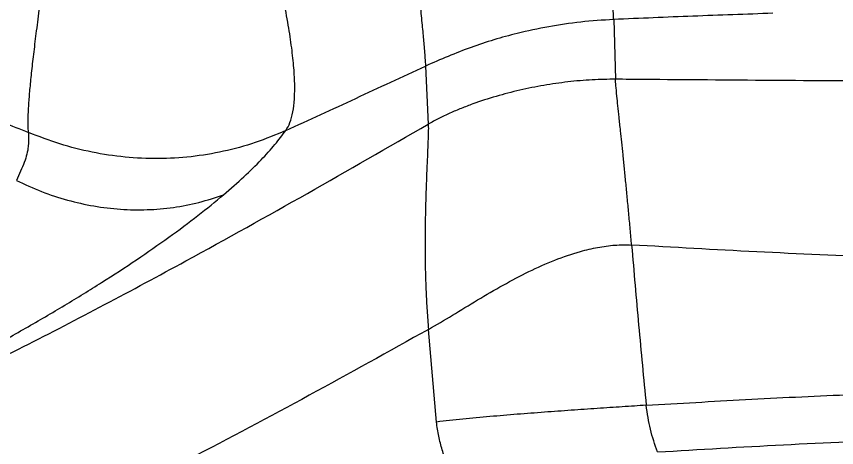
# Model space of a CAD drawing. Extents: x 939 to 1039, y 781 to 934.
# Drawn here: x 968.13 to 976.59, y 829.44 to 833.89 of the extents above; entities that cross this region are included whole.
import ezdxf

# ---------------------------------------------------------------- set-up
doc = ezdxf.new("R2010")
doc.units = 0
doc.header["$MEASUREMENT"] = 0
doc.layers.add('1', color=4, linetype='Continuous')

# ---------------------------------------------------------------- blocks, each defined once
blk = doc.blocks.new('Envoy')
at = {"layer": '1', "color": 3, "linetype": 'Continuous', "lineweight": 25}
for p, q in [((35.6419, 34.6853), (35.6601, 34.0688)), ((33.7006, 34.2051), (33.7294, 33.6055)), ((33.814, 30.533), (33.7316, 31.4888))]:
    blk.add_line(p, q, dxfattribs=at)
for points, knots in [([(35.6419, 34.6853), (35.6413, 34.7004), (35.6401, 34.7299), (35.6349, 34.8046), (35.6266, 34.9116), (35.6135, 35.0641), (35.5946, 35.2718), (35.5717, 35.5128), (35.548, 35.7551), (35.5248, 35.9873), (35.5028, 36.203), (35.4872, 36.3542), (35.4792, 36.4315)], [0, 0, 0, 0, 0.089625, 0.175388, 0.258353, 0.379337, 0.498362, 0.617571, 0.739106, 0.822674, 0.909264, 1, 1, 1, 1]), ([(33.5544, 35.7434), (33.5644, 35.647), (33.584, 35.4574), (33.6105, 35.1943), (33.6342, 34.9556), (33.6548, 34.7425), (33.6723, 34.5562), (33.6847, 34.4175), (33.6929, 34.3187), (33.6982, 34.2487), (33.6998, 34.2198), (33.7006, 34.2051)], [0, 0, 0, 0, 0.128654, 0.25276, 0.374116, 0.494336, 0.615019, 0.737938, 0.822215, 0.909238, 1, 1, 1, 1]), ([(32.2603, 33.5401), (32.2754, 33.5657), (32.3053, 33.6164), (32.3344, 33.7278), (32.3509, 33.8626), (32.3535, 34.023), (32.3426, 34.2087), (32.3183, 34.4206), (32.2815, 34.6583), (32.2481, 34.8331), (32.2311, 34.9223)], [0, 0, 0, 0, 0.122248, 0.242776, 0.363029, 0.484162, 0.607257, 0.733436, 0.863929, 1, 1, 1, 1]), ([(29.6065, 33.5197), (29.6047, 33.5439), (29.6012, 33.5921), (29.6027, 33.6987), (29.6096, 33.827), (29.6221, 33.9789), (29.64, 34.1533), (29.6628, 34.3505), (29.6899, 34.5696), (29.7102, 34.7298), (29.7205, 34.8112)], [0, 0, 0, 0, 0.124235, 0.246222, 0.367445, 0.489062, 0.612099, 0.737564, 0.866508, 1, 1, 1, 1]), ([(35.6419, 34.6853), (35.5283, 34.6781), (35.3036, 34.6637), (34.9712, 34.614), (34.5921, 34.5326), (34.1638, 34.4058), (33.856, 34.2724), (33.7006, 34.2051)], [0, 0, 0, 0, 0.169747, 0.33557, 0.500403, 0.747677, 1, 1, 1, 1]), ([(37.2823, 34.7489), (37.0078, 34.7394), (36.4609, 34.7204), (35.9143, 34.697), (35.6419, 34.6853)], [0, 0, 0, 0, 0.501766, 1, 1, 1, 1]), ([(32.2603, 33.5401), (32.5011, 33.6505), (32.9818, 33.8709), (33.4613, 34.0939), (33.7006, 34.2051)], [0, 0, 0, 0, 0.500958, 1, 1, 1, 1]), ([(27.8031, 34.0683), (27.8606, 34.0582), (28.1065, 34.0149), (28.5326, 33.902), (29.0784, 33.7331), (29.4308, 33.5907), (29.6065, 33.5197)], [0, 0, 0, 0, 0.0928143, 0.3966006, 0.6990858, 1, 1, 1, 1]), ([(35.6603, 34.0689), (35.5806, 34.0679), (35.4219, 34.0659), (35.1714, 34.0435), (34.9218, 34.0081), (34.6745, 33.9587), (34.4296, 33.8952), (34.228, 33.8297), (34.0694, 33.7692), (33.952, 33.7193), (33.8357, 33.6645), (33.7651, 33.6253), (33.7294, 33.6055)], [0, 0, 0, 0, 0.1310282, 0.2612272, 0.3874274, 0.5118988, 0.634055, 0.7549945, 0.8151631, 0.8755603, 0.93719, 1, 1, 1, 1]), ([(35.8265, 32.359), (35.8217, 32.4136), (35.8123, 32.5229), (35.7973, 32.6872), (35.7821, 32.8484), (35.767, 33.0042), (35.7522, 33.1524), (35.738, 33.2915), (35.7247, 33.4204), (35.711, 33.5511), (35.6976, 33.6786), (35.6851, 33.7973), (35.6734, 33.9108), (35.6636, 34.0096), (35.6613, 34.0494), (35.6601, 34.0688)], [0, 0, 0, 0, 0.06466, 0.129297, 0.193978, 0.25866, 0.323255, 0.387671, 0.451804, 0.515558, 0.599785, 0.682976, 0.764935, 0.88496, 1, 1, 1, 1]), ([(35.952, 34.0664), (35.9033, 34.0668), (35.8059, 34.0676), (35.7088, 34.0684), (35.6603, 34.0689)], [0, 0, 0, 0, 0.500019, 1, 1, 1, 1]), ([(49.8996, 33.9932), (49.7038, 33.995), (49.3084, 33.9984), (48.7203, 34.0006), (48.1351, 34.0029), (47.5559, 34.0051), (46.9786, 34.0073), (46.4037, 34.0096), (45.497, 34.0132), (44.2633, 34.0184), (42.7616, 34.0252), (41.3236, 34.0322), (39.9507, 34.0394), (38.5982, 34.0474), (37.2631, 34.0561), (36.3894, 34.063), (35.952, 34.0664)], [0, 0, 0, 0, 0.040017, 0.080842, 0.120724, 0.160659, 0.200574, 0.240462, 0.280336, 0.390034, 0.500125, 0.60031, 0.700306, 0.800112, 0.899913, 1, 1, 1, 1]), ([(28.7131, 30.8972), (28.9936, 31.0337), (29.5557, 31.3072), (30.3934, 31.7435), (31.3706, 32.2689), (32.4841, 32.8884), (33.3142, 33.3664), (33.7294, 33.6055)], [0, 0, 0, 0, 0.165189, 0.330992, 0.497693, 0.748787, 1, 1, 1, 1]), ([(33.7294, 33.6055), (33.7298, 33.5875), (33.7306, 33.5517), (33.7277, 33.4585), (33.7229, 33.3421), (33.7167, 33.2025), (33.7101, 33.0432), (33.7038, 32.8658), (33.6986, 32.6717), (33.6957, 32.4621), (33.6959, 32.2565), (33.6995, 32.0598), (33.7059, 31.8753), (33.716, 31.6838), (33.7263, 31.5542), (33.7316, 31.4888)], [0, 0, 0, 0, 0.082679, 0.16518, 0.247734, 0.330377, 0.413105, 0.495918, 0.578829, 0.661881, 0.745164, 0.80791, 0.871059, 0.934905, 1, 1, 1, 1]), ([(29.6065, 33.5197), (29.6077, 33.4726), (29.6103, 33.377), (29.57, 33.2125), (29.5111, 33.0889), (29.4811, 33.026)], [0, 0, 0, 0, 0.322726, 0.655699, 1, 1, 1, 1]), ([(32.2603, 33.5401), (32.1561, 33.4962), (31.9475, 33.4083), (31.6191, 33.3197), (31.2835, 33.2641), (30.9427, 33.2448), (30.6006, 33.2604), (30.2612, 33.3116), (29.9269, 33.3946), (29.7133, 33.478), (29.6065, 33.5197)], [0, 0, 0, 0, 0.123964, 0.248064, 0.372818, 0.497729, 0.622985, 0.748646, 0.874315, 1, 1, 1, 1]), ([(31.6188, 32.8776), (31.6909, 32.9405), (31.8337, 33.065), (32.0072, 33.2369), (32.1525, 33.3964), (32.2246, 33.4925), (32.2603, 33.5401)], [0, 0, 0, 0, 0.257034, 0.509244, 0.756769, 1, 1, 1, 1]), ([(29.4811, 33.026), (29.5669, 32.986), (29.7385, 32.9058), (30.0069, 32.8187), (30.2798, 32.7571), (30.5551, 32.724), (30.8298, 32.7189), (31.1008, 32.7428), (31.366, 32.7928), (31.5345, 32.8493), (31.6188, 32.8776)], [0, 0, 0, 0, 0.125, 0.25, 0.375001, 0.5, 0.625, 0.75, 0.875, 1, 1, 1, 1]), ([(28.7133, 31.0369), (28.8618, 31.1136), (29.1589, 31.267), (29.5802, 31.5018), (29.9835, 31.7378), (30.3658, 31.9742), (30.7256, 32.2091), (31.058, 32.4401), (31.3621, 32.6655), (31.533, 32.8067), (31.6188, 32.8776)], [0, 0, 0, 0, 0.122764, 0.245793, 0.369281, 0.493423, 0.618635, 0.744876, 0.872005, 1, 1, 1, 1]), ([(33.7316, 31.4888), (33.8132, 31.5366), (33.9775, 31.6329), (34.2346, 31.7921), (34.4978, 31.9458), (34.7642, 32.0864), (35.0314, 32.2058), (35.27, 32.2882), (35.4777, 32.337), (35.6559, 32.3621), (35.7694, 32.36), (35.8265, 32.359)], [0, 0, 0, 0, 0.1288073, 0.2591452, 0.3872897, 0.5119214, 0.6339917, 0.7538461, 0.8346816, 0.9169911, 1, 1, 1, 1]), ([(49.4718, 32.0357), (49.2826, 32.0364), (48.9009, 32.0378), (48.331, 32.0387), (47.7616, 32.0402), (47.1964, 32.0426), (46.6331, 32.046), (46.0717, 32.0503), (45.1853, 32.0587), (43.9784, 32.0742), (42.5075, 32.1016), (41.0974, 32.1362), (39.7496, 32.1776), (38.4215, 32.2278), (37.1108, 32.2866), (36.255, 32.3348), (35.8265, 32.359)], [0, 0, 0, 0, 0.039626, 0.079981, 0.11987, 0.159711, 0.199559, 0.239403, 0.279249, 0.388944, 0.499057, 0.599363, 0.69957, 0.799629, 0.899668, 1, 1, 1, 1]), ([(35.8265, 32.359), (35.8503, 32.0839), (35.8981, 31.5334), (35.9506, 30.9817), (35.9769, 30.7057)], [0, 0, 0, 0, 0.499737, 1, 1, 1, 1]), ([(33.7316, 31.4888), (33.3218, 31.2608), (32.5024, 30.8049), (31.5063, 30.2727), (30.9165, 29.9777), (30.7442, 29.8915)], [0, 0, 0, 0, 0.4144518, 0.8289131, 1, 1, 1, 1]), ([(35.9769, 30.7057), (36.3176, 30.7259), (36.9995, 30.7663), (38.0332, 30.8167), (39.2499, 30.8599), (40.6528, 30.9206), (41.7219, 30.9605), (42.2573, 30.9804)], [0, 0, 0, 0, 0.166655, 0.333473, 0.499961, 0.749561, 1, 1, 1, 1]), ([(35.9769, 30.7057), (35.8958, 30.7006), (35.7345, 30.6906), (35.4728, 30.6727), (35.2031, 30.654), (34.9259, 30.6341), (34.6444, 30.6128), (34.3621, 30.5893), (34.0806, 30.5633), (33.9037, 30.5432), (33.814, 30.533)], [0, 0, 0, 0, 0.1219639, 0.2424507, 0.3633419, 0.4852998, 0.6093331, 0.7362272, 0.8661958, 1, 1, 1, 1]), ([(36.0939, 30.2241), (36.067, 30.3014), (36.013, 30.4568), (35.989, 30.6224), (35.9769, 30.7057)], [0, 0, 0, 0, 0.4972707, 1, 1, 1, 1]), ([(33.9738, 29.9769), (33.9543, 30.0207), (33.9155, 30.1081), (33.8727, 30.2463), (33.8346, 30.3869), (33.8209, 30.484), (33.814, 30.533)], [0, 0, 0, 0, 0.2506539, 0.4991617, 0.7471195, 1, 1, 1, 1]), ([(36.0939, 30.2241), (36.5255, 30.2502), (37.3884, 30.3023), (38.7052, 30.3584), (40.0349, 30.4126), (40.9338, 30.4541), (41.3826, 30.4748)], [0, 0, 0, 0, 0.250054, 0.499923, 0.750304, 1, 1, 1, 1])]:
    blk.add_open_spline(points, degree=3, knots=knots, dxfattribs=at)

msp = doc.modelspace()

# ---------------------------------------------------------------- block references
at = {"layer": '1'}
msp.add_blockref('Envoy', (938.6538, 799.1744), dxfattribs=at)

doc.saveas('drawing.dxf')
